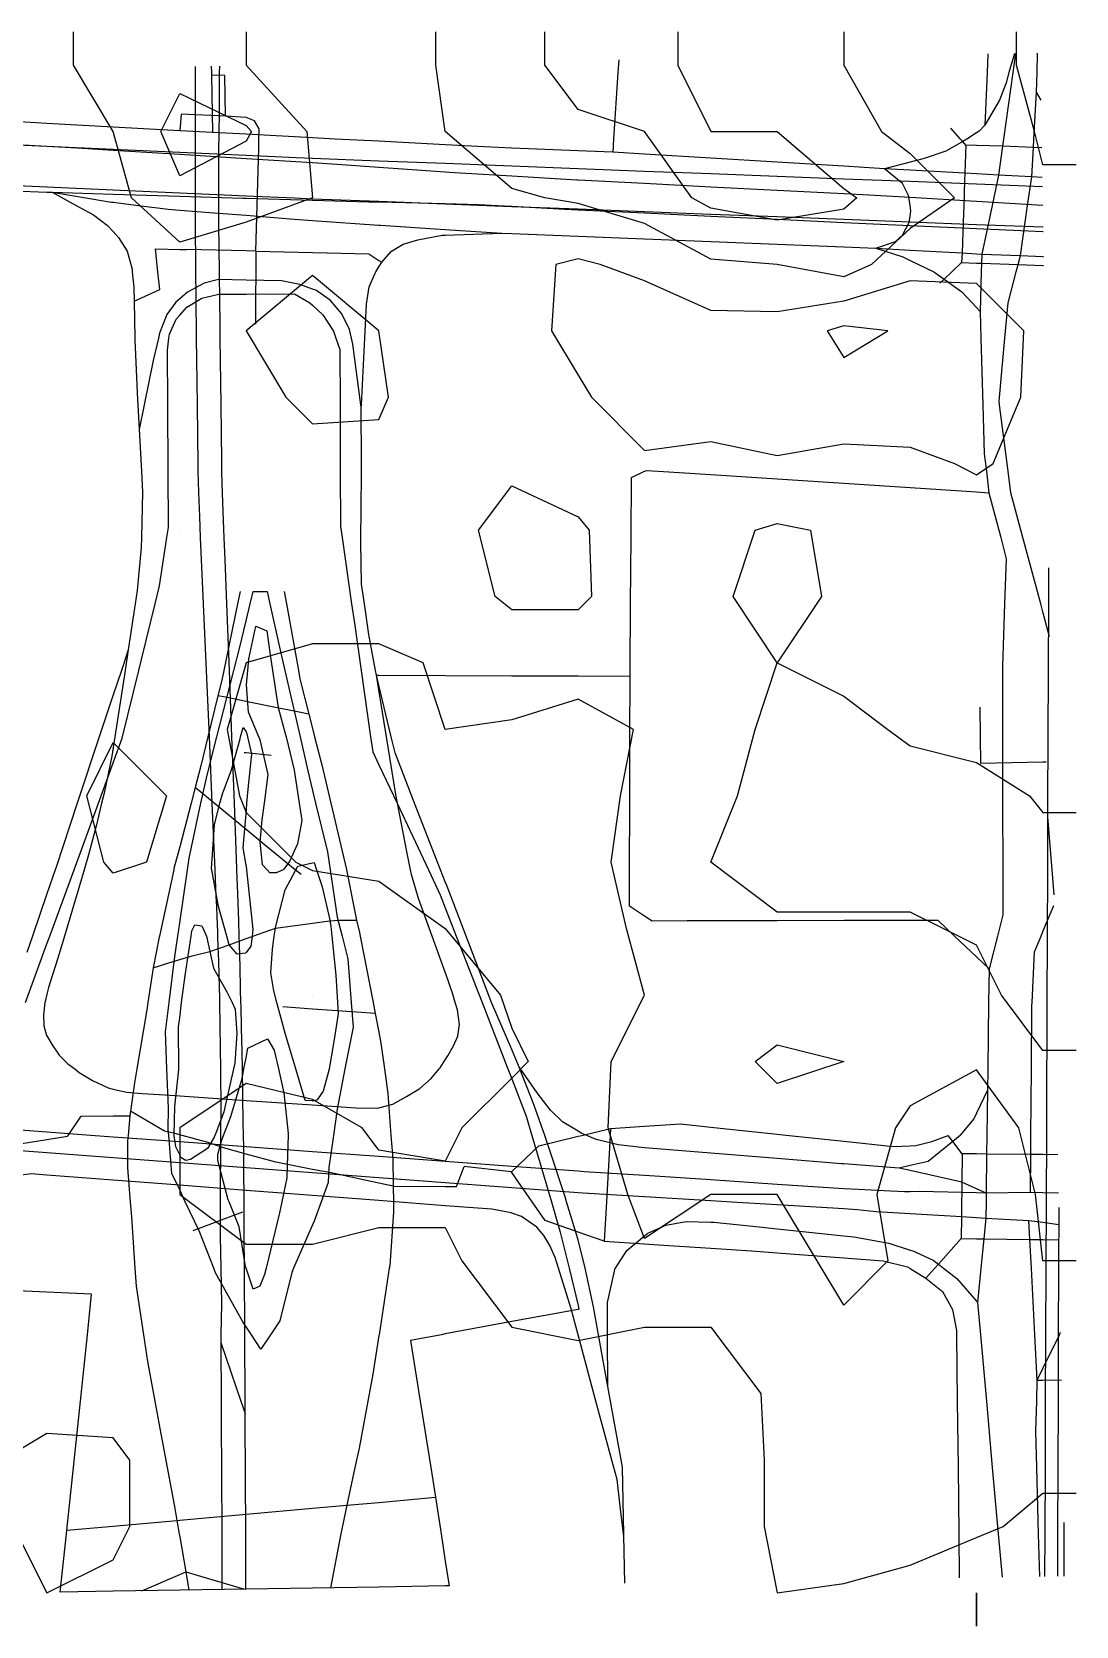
# Model space of a CAD drawing. Header units: millimetres. Extents: x -15 to 705, y -12 to 708.
# Drawn here: x 233 to 705, y -12 to 708 of the extents above; entities that cross this region are included whole.
import ezdxf

# ---------------------------------------------------------------- set-up
doc = ezdxf.new("R2010")
doc.units = ezdxf.units.MM

msp = doc.modelspace()

# ---------------------------------------------------------------- linework, layer by layer
at = {"layer": 'contours'}
for points, elevation in [([(330, 708.3796), (330, 693.3796), (357.5, 663.3796), (360, 633.3797), (360, 633.3796), (360, 633.3796), (330, 622.4705), (300, 613.3796), (278.1818, 633.3796), (270, 663.3796), (270, 663.3796), (252, 693.3796), (252, 708.3796)], 26), ([(600, 708.3796), (600, 693.3796), (617.1429, 663.3796), (630, 653.3796), (650, 633.3796), (630, 619.5335), (612.5, 603.3796), (600, 597.8241), (570, 603.3796), (570, 603.3796), (540, 605.6873), (510, 621.8412), (480, 630.8796), (465, 633.3796), (450, 637.6653), (420, 663.3796), (420, 663.3796), (415.7143, 693.3796), (415.7143, 708.3796)], 26), ([(525, 708.3796), (525, 693.3796), (540, 663.3797), (570, 663.3796), (570, 663.3796), (600, 637.6653), (606, 633.3796), (600, 628.3796), (570, 623.3796), (540, 628.7642), (531.4286, 633.3796), (510, 663.3796), (510, 663.3796), (480, 673.3796), (465, 693.3796), (465, 708.3796)], 36), ([(705, 648.3796), (690, 648.3796), (686.25, 663.3796), (678, 693.3796), (678, 708.3796)], 26), ([(332.5, 663.3796), (330, 659.0939), (300, 643.3796), (291.4286, 663.3796), (300, 680.5225), (330, 666.1069), (332.5, 663.3796)], 36), ([(660, 508.3796), (667.5, 513.3796), (680, 543.3796), (681.4286, 573.3796), (660, 594.8082), (630, 595.8796), (600, 586.713), (570, 581.9511), (540, 582.6104), (510, 595.8796), (490, 603.3796), (480, 605.8796), (470, 603.3796), (468, 573.3796), (480, 553.3796), (486, 543.3796), (510, 519.3796), (540, 523.3796), (570, 517.1296), (600, 522.3796), (630, 520.8796), (650, 513.3796), (660, 508.3796)], 16), ([(390, 533.3796), (394.2857, 543.3796), (390, 573.3796), (390, 573.3796), (360, 598.3796), (330, 573.3796), (348, 543.3796), (360, 531.3796), (390, 533.3796)], 16), ([(600, 561.3796), (620, 573.3796), (600, 575.6018), (592.5, 573.3796), (600, 561.3796)], 6), ([(486, 453.3796), (480, 447.3796), (450, 447.3796), (442.5, 453.3796), (435, 483.3796), (450, 503.3796), (480, 489.3796), (485, 483.3796), (486, 453.3796)], 26), ([(300, 483.3796), (300, 483.3796), (300, 483.3796), (300, 483.3797), (300, 483.3796)], 26), ([(705, 248.3796), (690, 248.3796), (671.25, 273.3796), (660, 295.8796), (645, 303.3796), (630, 310.8796), (600, 310.8796), (570, 310.8796), (540, 333.3796), (540, 333.3796), (540, 333.3796), (552, 363.3796), (560, 393.3796), (570, 423.3796), (550, 453.3796), (560, 483.3796), (570, 486.3796), (585, 483.3796), (590, 453.3796), (570, 423.3796), (600, 408.3796), (620, 393.3796), (630, 385.8796), (660, 378.3796), (684, 363.3796), (690, 355.8796), (705, 355.8796)], 26), ([(705, 153.3796), (690, 153.3796), (690, 153.3796), (686.6667, 183.3796), (679.0909, 213.3796), (660, 239.6296), (630, 223.3796), (623.3333, 213.3796), (615, 183.3796), (620, 153.3796), (600, 133.3796), (588, 153.3796), (570, 183.3796), (540, 183.3796), (510, 163.3796), (502.5, 183.3796), (493.6364, 213.3796), (495, 243.3796), (510, 273.3796), (501.8182, 303.3796), (495, 333.3796), (499.0909, 363.3796), (505, 393.3796), (480, 407.016), (450, 397.6653), (420, 393.3796), (420, 393.3796), (420, 393.3796), (410, 423.3796), (390, 431.9511), (360, 431.9511), (330, 423.3796), (330, 423.3796), (321.4286, 393.3796), (327, 363.3796), (330, 355.8796), (352.5, 333.3796), (360, 329.6296), (390, 324.8082), (420, 303.3796), (420, 303.3796), (445, 273.3796), (450, 258.3796), (457.5, 243.3796), (450, 235.8796), (427.5, 213.3796), (420, 198.3796), (390, 203.3796), (382.5, 213.3796), (360, 226.2368), (330, 233.3796), (300, 213.3796), (300, 183.3796), (330, 160.8796), (360, 160.8796), (390, 168.3796), (420, 168.3796), (427.5, 153.3796), (450, 123.3796), (450, 123.3796), (480, 117.3796), (510, 123.3796), (510, 123.3797), (540, 123.3796), (540, 123.3796), (562.5, 93.3796), (564, 63.3796), (564, 33.3796), (570, 3.3797), (600, 7.6653), (630, 15.8796), (660, 28.3796), (672, 33.3796), (690, 48.3796), (705, 48.3796)], 16), ([(285, 333.3796), (270, 328.3796), (265.7143, 333.3796), (258, 363.3796), (270, 387.3796), (294, 363.3796), (285, 333.3796)], 26), ([(360, 273.3796), (360, 273.3796), (360, 273.3796), (360, 273.3796), (360, 273.3796)], 26), ([(600, 243.3796), (600, 243.3796), (570, 233.3796), (560, 243.3796), (570, 250.8796), (600, 243.3797), (600, 243.3796)], 26), ([(270, 18.3796), (277.5, 33.3796), (277.5, 63.3796), (270, 73.3796), (240, 75.3796), (220, 63.3796), (225, 33.3796), (240, 3.3797), (270, 18.3796)], 16), ([(660, -11.6204), (660, 3.3796), (660, 3.3796), (660, 3.3796), (660, -11.6204)], 26)]:
    msp.add_lwpolyline(points, dxfattribs=dict(at, elevation=elevation))
at = {"layer": 'major_roads'}
for points in [[(677.5447, 698.6418, 24.0799), (676.3543, 690, 24.0714), (672.2221, 660, 23.8594), (671.7675, 656.7002, 23.7321), (669.9901, 643.7357, 23.2394), (667.0571, 630, 22.7485), (662.3653, 608.0281, 20.1728)], [(677.135, 698.6353, 24.0769), (674.6474, 690, 24.0592), (673.3201, 685.3925, 24.0189), (670.4142, 677.4898, 23.9653), (663.7749, 666.1844, 23.9475)], [(684.9388, 642.9244, 23.0009), (685.6976, 656.2163, 23.5684), (685.9112, 660, 23.7309), (687.1043, 681.1267, 24.0214), (687.3592, 690, 24.1499), (687.612, 698.802, 24.1518)], [(689.1469, 677.4754, 23.9698), (687.1043, 681.1267, 24.0214)], [(618.404, 646.5635, 26.9847), (600, 647.6766, 29.223), (570, 649.491, 33.015), (540, 651.3055, 34.5682), (510, 653.1199, 33.4611), (495.6472, 653.988, 32.1814), (480, 654.6547, 30.7195), (450, 655.9328, 27.5665), (437.7286, 656.4556, 26.6506), (420, 657.3869, 25.3027), (390, 658.9628, 24.6838), (370.2543, 660, 25.4984), (360, 660.5387, 25.8899), (330, 662.1145, 28.9644), (314.7986, 662.9131, 29.5825), (300.1077, 663.7194, 30.2231), (300, 663.7254, 30.2279), (270, 665.3952, 28.1834), (245.4781, 666.7601, 24.6844), (240, 667.0715, 23.8979), (210, 668.7764, 20.3455)], [(663.7663, 666.1843, 23.9475), (661.2581, 663.5069, 23.9624), (660, 662.7233, 23.9723), (655.6278, 660, 24.235), (653.7913, 658.8561, 24.3084), (653.0684, 658.4081, 24.3383), (646.1556, 654.5648, 24.6624), (636.2985, 651.1575, 25.2362), (630, 649.5405, 25.6386), (618.404, 646.5635, 26.9847)], [(611.2838, 634.7119, 27.4803), (600, 635.2827, 28.7214), (570, 636.8004, 31.8014), (540, 638.3182, 32.2583), (510, 639.8359, 30.3886), (480, 641.3536, 27.6874), (479.4864, 641.3796, 27.6469), (450, 643.1454, 25.2939), (424.234, 644.6884, 24.0578), (420, 644.994, 23.8455), (390, 647.1597, 23.5752), (371.215, 648.5157, 24.358), (360, 649.2125, 24.8173), (330, 651.0764, 27.8824), (300, 652.9402, 29.0656), (270, 654.8041, 26.8882), (253.7599, 655.813, 24.77), (240, 656.5907, 22.9245), (210, 658.2862, 19.9006)], [(89.2599, 642.8803, 18.3851), (90, 642.8399, 18.385), (120, 641.2037, 18.5746), (142.7882, 639.9608, 18.6637), (150, 639.6681, 18.6959), (180, 638.4505, 18.8192), (210, 637.2328, 19.6382), (240, 636.0152, 21.5177), (242.4129, 635.9173, 21.7587)], [(614.4485, 610.7287, 23.5626), (623.4372, 613.6578, 23.1952), (626.5, 616.5668, 23.4029), (629.5176, 622.3169, 24.108), (630, 625.2015, 24.5637), (630.3959, 627.5685, 24.946), (630.0168, 630, 25.4018), (630, 630.108, 25.4045), (629.3244, 634.442, 25.5295), (626.6011, 639.8777, 25.9057), (618.404, 646.5635, 26.9847)], [(689.7015, 642.6637, 22.9235), (684.9388, 642.9244, 23.0009), (669.9901, 643.7357, 23.2394), (660, 644.2822, 23.3955), (654.7404, 644.5699, 23.787), (630, 645.9273, 25.5951), (618.404, 646.5635, 26.9847)], [(242.4129, 635.9173, 21.7587), (270, 635.0624, 24.4872), (300, 634.1328, 26.7576), (328.5573, 633.2479, 25.8728), (330, 633.2083, 25.829), (360, 632.3847, 23.1738), (385.3106, 631.69, 22.2761), (390, 631.5738, 22.1114), (420, 630.8306, 22.1802), (435.0676, 630.4574, 22.5896), (443.526, 630, 22.7688), (450, 629.6499, 22.9141), (474.0769, 628.3481, 24.3718), (480, 628.064, 24.7137), (510, 626.625, 27.2078), (540, 625.1861, 29.3147), (570, 623.7472, 29.4438), (600, 622.3083, 27.1016), (609.9859, 621.8293, 26.002)], [(242.4129, 635.9173, 21.7587), (269.1937, 631.5235, 23.9803), (270, 631.4225, 24.0445), (281.3598, 630, 24.7723), (294.8564, 628.3099, 25.6334), (300, 627.9103, 25.973), (315.3916, 626.7143, 25.3907), (330, 625.5459, 24.8211), (349.8677, 623.9568, 23.1043), (360, 623.2447, 22.2749), (390, 621.1362, 21.309), (390.7013, 621.0869, 21.3072), (420, 619.1975, 21.2381), (445.5624, 617.5489, 21.3656), (450, 617.3697, 21.3878), (480, 616.1582, 22.342), (510, 614.9467, 24.0735), (540, 613.7352, 25.832), (570, 612.5237, 26.3794), (600, 611.3121, 25.0916), (614.4485, 610.7287, 23.5626)], [(242.4129, 635.9173, 21.7587), (253.2235, 630, 22.3252), (261.0928, 625.6927, 22.7822), (267.4112, 621.0106, 22.959), (270, 618.1654, 22.9228), (272.3502, 615.5823, 22.8427), (276.2428, 609.364, 22.4863), (278.4961, 601.2302, 21.8103), (278.6126, 600, 21.6964), (279.2807, 592.9405, 21.5486), (279.3957, 586.7946, 21.405), (279.7203, 570, 21.0007), (279.7352, 569.2299, 21.0258), (281.0228, 542.273, 21.8788), (281.1449, 540, 21.9497), (281.7428, 528.8654, 22.283)], [(689.9028, 630.0285, 22.3575), (660, 631.8098, 22.9363), (630, 633.5969, 25.4465), (611.2838, 634.7119, 27.4803)], [(609.9859, 621.8293, 26.002), (630, 620.9406, 23.8182), (660, 619.6084, 21.5782), (690, 618.2762, 21.4022), (690.0901, 618.2722, 21.4019)], [(382.0643, 538.8379, 19.1607), (382.1245, 540, 19.1111), (383.6771, 570, 18.6711), (384.4752, 585.4204, 19.251), (385.6047, 593.2391, 19.5366), (388.2954, 599.4359, 19.7418), (388.6416, 600, 19.7587), (390, 602.2139, 19.9116), (391.2818, 604.3029, 20.0662), (395.7406, 609.3546, 20.4446), (400.9722, 612.5303, 20.6893), (407.5795, 614.5299, 20.8516), (418.5403, 616.5895, 21.0312), (420, 616.6414, 21.0383), (445.5624, 617.5489, 21.3656)], [(614.4485, 610.7287, 23.5626), (630, 609.8505, 21.878), (653.4422, 608.5267, 20.5168), (660, 608.1602, 20.1553), (662.3653, 608.0281, 20.1728)], [(614.4485, 610.7287, 23.5626), (626.6904, 606.7726, 21.6619), (630, 605.1678, 21.0587), (640.6578, 600, 19.7945), (641.1539, 599.7594, 19.7391), (645.4194, 596.7257, 19.137), (653.3858, 591.0392, 18.156), (660, 583.8568, 17.1892), (661.6539, 582.0608, 17.0346)], [(662.3653, 608.0281, 20.1728), (662.2514, 603.8566, 19.6662), (662.1457, 600, 19.1966), (661.6539, 582.0608, 17.0346)], [(382.0643, 538.8379, 19.1607), (381.9055, 540, 19.1079), (378.1664, 567.3598, 18.6526), (377.6003, 570, 18.6081), (376.7377, 574.0234, 18.7672), (373.2074, 581.0622, 19.0483), (368.1141, 587.0081, 19.3091), (361.8229, 591.5884, 19.5416), (360, 592.2364, 19.5802), (354.2219, 594.2906, 19.9029), (345.9326, 595.9788, 20.3074), (330, 596.3143, 20.9312), (317.5459, 596.5766, 21.4145), (311.0453, 594.8852, 21.5601), (303.4994, 590.8834, 21.6162), (300, 587.8463, 21.578), (298.2892, 586.3615, 21.4856), (294.1953, 580.7802, 21.2014), (290.9458, 572.3242, 20.8582), (290.4038, 570, 20.7717), (288.0593, 559.9458, 21.1344), (284.0057, 540, 21.8688), (281.7428, 528.8654, 22.283)], [(661.6539, 582.0608, 17.0346), (661.9961, 570, 15.6054), (662.8474, 540, 14.8937), (663.4752, 517.8733, 16.2648), (664.4389, 510, 16.768), (665.6376, 500.2075, 17.694), (670.9203, 480, 19.5608), (673.4393, 470.3641, 20.2408), (672.6952, 450, 21.6673), (671.6629, 421.7488, 23.0814), (671.6664, 420, 23.1686), (671.7276, 390, 25.0097), (671.7888, 360, 27.2328), (671.85, 330, 28.6119), (671.8916, 309.6189, 28.2093), (669.4246, 300, 27.9328), (665.6515, 285.289, 26.3934)], [(453.3877, 240.8255, 15.7757), (450, 248.7398, 15.5703), (440.8995, 270, 15.6374), (440.0782, 271.9187, 15.565), (429.3832, 300, 14.2033), (420.6723, 322.8715, 12.8818), (420, 324.5922, 12.762), (417.8871, 330, 12.5089), (406.1655, 360, 12.496), (397.2946, 382.7042, 13.674), (395.5607, 390, 13.9317), (390, 413.3972, 16.0145), (388.9547, 417.7953, 16.417), (388.5348, 420, 16.6144), (385.4403, 436.2475, 18.221), (383.4577, 450, 19.5364), (382.1771, 458.8826, 19.988), (381.8051, 477.9419, 21.0029), (381.8432, 480, 21.114), (382.0636, 491.9223, 20.838), (382.1295, 510, 20.4136), (382.1452, 514.3227, 20.2261), (382.0643, 538.8379, 19.1607)], [(281.7428, 528.8654, 22.283), (282.7553, 510, 22.8602), (283.2686, 500.4357, 22.8048), (282.7557, 480, 22.7066), (282.643, 475.51, 22.5281), (280.7691, 456.1642, 21.7882), (279.8479, 450, 21.5665), (276.7558, 429.3088, 21.0819), (274.8624, 423.6139, 21.0088), (273.6611, 420, 20.9713), (270, 408.9859, 21.2307), (263.689, 390, 21.2868), (253.7169, 360, 21.6211), (244.1493, 331.2166, 21.7024), (243.7322, 330, 21.7027), (240, 319.1114, 21.4482), (233.4493, 300, 21.2174), (230.9342, 292.6624, 21.1747)], [(276.7558, 429.3088, 21.0819), (275.3313, 420, 20.8985), (270.7403, 390, 21.3665), (270, 385.1622, 21.4914), (269.4035, 381.264, 21.5515), (265.8373, 364.6309, 21.7842), (264.7284, 360, 21.8452), (262.4063, 350.3029, 21.932), (258.844, 336.6693, 22.0286), (256.8635, 330, 22.0612), (247.9546, 300, 21.3127), (244.8791, 289.6431, 21.0892), (240.7213, 276.7245, 20.9108), (240, 273.8079, 20.8842), (239.188, 270.5246, 20.8611), (239.125, 270, 20.8564), (238.4599, 264.4582, 20.8215), (238.6761, 259.5026, 20.7774), (239.8973, 255.0831, 20.73), (240, 254.904, 20.7277), (242.3355, 250.8314, 20.6235)], [(421.1486, 245.9866, 17.6887), (423.765, 250.5043, 17.4045), (425.6023, 254.8704, 17.1735), (426.3945, 260.1391, 16.9949), (425.4745, 266.6808, 16.9161), (424.5186, 270, 16.9158), (423.438, 273.7526, 16.6945), (420.2676, 282.998, 16.1634), (420, 283.7332, 16.1206), (414.08, 300, 15.4269), (407.9088, 316.9572, 14.5772), (404.7038, 327.8365, 13.8752), (404.269, 330, 13.711), (402.6238, 338.1857, 13.5229), (398.3918, 360, 12.7999), (397.6182, 363.9877, 12.9781), (393.43, 390, 13.9201), (390, 411.3032, 15.8254), (388.9547, 417.7953, 16.417)], [(665.6515, 285.289, 26.3934), (665.4545, 270, 24.9186), (665.068, 240, 20.9146), (664.9449, 230.4464, 19.7222), (664.6825, 210, 17.1774), (664.5746, 201.5901, 16.47), (664.3375, 183.9146, 14.989)], [(242.3355, 250.8314, 20.6235), (245.5253, 246.3039, 20.4688), (249.48, 242.2807, 20.2689), (252.5764, 240, 20.1099), (254.651, 238.4719, 20.0187), (260.5843, 234.7959, 19.7657), (267.6798, 231.4913, 19.4746), (270, 230.955, 19.3825), (275.9125, 229.5885, 19.1563), (283.0601, 228.9499, 18.8787), (293.3177, 228.2587, 18.4716), (300, 227.8053, 18.1997), (330, 225.7695, 17.8411), (360, 223.7337, 17.9662), (379.7902, 222.3907, 17.9227), (389.0169, 222.2589, 17.9434), (390, 222.5088, 17.9644), (396.3052, 224.1115, 17.8759), (402.4955, 227.4974, 17.8867), (408.4501, 231.1211, 17.8892), (413.5649, 235.7064, 17.9452), (417.239, 240, 18.0152), (417.722, 240.5644, 17.9844), (420, 244.1691, 17.8076), (421.1486, 245.9866, 17.6887)], [(501.0678, 7.7966, 21.0207), (500.6357, 29.2965, 20.8504), (500.6212, 30, 20.8451), (500.002, 60, 19.9431), (499.9978, 60.2012, 19.9315), (494.619, 90, 18.439), (493.4323, 96.5742, 18.0335), (489.2079, 120, 16.4842), (486.9416, 132.5677, 15.8059), (483.2071, 150, 14.7751), (483.1745, 150.1522, 14.7736), (480, 162.6745, 14.6183), (479.4721, 164.7567, 14.603), (474.8028, 180, 14.462), (474.0906, 182.3248, 14.5115), (467.2997, 203.1857, 14.9605), (464.9168, 210, 15.1092), (460.0109, 224.0294, 15.4175), (453.7133, 240, 15.7959), (453.3877, 240.8255, 15.7757)], [(664.3375, 183.9146, 14.989), (660, 185.8984, 15.0988), (653.3815, 188.9254, 15.4854), (630, 194.1434, 16.4001), (625.1202, 195.2324, 16.7506), (600, 197.1601, 18.2848), (599.0637, 197.232, 18.3063), (570, 199.5886, 18.9783), (540, 202.0212, 18.2205), (526.8831, 203.0848, 17.4825), (510.2255, 204.389, 16.5149), (510, 204.4131, 16.5019), (498.0428, 205.6902, 15.9099), (488.1862, 208.1614, 15.4379), (483.8884, 210, 15.2344), (481.7609, 210.9101, 15.1245), (480, 211.9372, 15.038), (472.9267, 216.0628, 15.163), (467.5339, 221.3911, 15.3037), (461.457, 229.2251, 15.5059), (453.962, 240, 15.7933), (453.3877, 240.8255, 15.7757)], [(664.9449, 230.4464, 19.7222), (660, 220.0264, 18.2089), (658.7782, 217.4519, 17.9158), (652.656, 210.031, 17.1586), (652.618, 210, 17.1559), (649.247, 207.2512, 17.0081), (638.1196, 198.1884, 16.5357), (630, 196.342, 16.5671), (625.1202, 195.2324, 16.7506)], [(482.6889, 193.6148, 14.8047), (480, 193.8125, 14.6937), (450, 196.0182, 14.9377), (420, 198.224, 16.055), (390, 200.4298, 16.7819), (360, 202.6355, 16.7729), (330, 204.8413, 16.9192), (300, 207.047, 17.7439), (270, 209.2528, 19.3347), (259.8374, 210, 19.6866), (240, 211.4585, 20.4118), (210, 213.6643, 19.4799), (195.679, 214.7173, 18.0007)], [(194.1482, 205.6571, 17.3004), (210, 204.4689, 19.1051), (240, 202.2202, 20.3571), (270, 199.9715, 19.5117), (300, 197.7228, 17.9382), (330, 195.474, 16.9308), (360, 193.2253, 16.6591), (390, 190.9766, 16.4901), (420, 188.7279, 15.7563), (450, 186.4791, 14.7502), (480, 184.2304, 14.5096), (482.1537, 184.069, 14.5779)], [(449.7463, 174.9632, 14.7621), (440.9846, 176.6439, 14.975), (420, 178.2568, 15.5383), (397.3203, 180, 15.9879), (390, 180.5627, 16.1686), (360, 182.8685, 16.5338), (330, 185.1744, 16.9436), (300, 187.4802, 18.1516), (270, 189.7861, 19.7059), (240, 192.0919, 20.2994), (232.8681, 192.6401, 19.9085), (225.2057, 191.6268, 19.4629)], [(664.3375, 183.9146, 14.989), (660, 184.0246, 14.9503), (653.3339, 184.1938, 15.1149), (634.1781, 184.6693, 15.5857), (630, 184.5853, 15.6739), (627.5237, 184.5355, 15.8017), (618.2846, 184.9084, 16.3216), (606.5597, 185.5017, 16.9926), (600, 185.9313, 17.3769), (570, 187.8962, 18.0689), (540, 189.8611, 17.3673), (510, 191.826, 15.8823), (482.6889, 193.6148, 14.8047)], [(482.1537, 184.069, 14.5779), (510, 182.3811, 15.4175), (540, 180.5627, 16.7148), (549.2839, 180, 16.9165), (570, 178.7443, 17.3592), (600, 176.9259, 16.6906), (606.0408, 176.5598, 16.3607), (614.7038, 175.6855, 15.871), (630, 174.7599, 15.0578), (653.1992, 173.3561, 14.4666), (660, 172.9407, 14.2945), (664.19, 172.6848, 14.3125)], [(664.3438, 183.9149, 14.9891), (664.2918, 180, 14.6621), (664.1947, 172.6892, 14.3128)], [(684.4025, 184.2344, 15.2414), (664.3438, 183.9149, 14.9891)], [(697.0113, 183.8504, 15.2629), (690, 184.0637, 15.2859), (684.3963, 184.2341, 15.2413)], [(500.6357, 29.2965, 20.8504), (500.5459, 30, 20.8469), (498.9383, 42.5863, 20.5097), (497.6391, 54.601, 20.2023), (496.1807, 60, 20.1084), (488.0773, 90, 18.7446), (480, 119.903, 16.6946), (479.9738, 120, 16.6876), (476.8208, 131.673, 16.0278), (471.0732, 150, 14.9507), (469.5731, 154.7833, 14.9055), (467.2965, 160.2168, 14.8548), (464.4662, 164.8151, 14.8149), (461.3828, 168.592, 14.7816), (454.4436, 173.4035, 14.7517), (450, 174.8789, 14.7568), (449.7463, 174.9632, 14.7621)], [(493.4323, 96.5742, 18.0335), (493.3507, 120, 16.3931), (493.3, 134.5634, 15.6354), (496.8082, 149.9699, 14.8522), (496.8274, 150, 14.8508), (501.9702, 158.0663, 14.9298), (510, 164.6014, 15.1072), (511.5601, 165.8711, 15.1647), (519.6879, 169.4829, 15.4742), (528.852, 171.124, 15.826), (540, 170.864, 16.1889), (541.3966, 170.8315, 16.2138), (561.8729, 168.6687, 16.4524), (570, 167.8159, 16.5289), (600, 164.668, 15.8664), (604.5199, 164.1937, 15.6362), (620.456, 161.2808, 14.7731), (630, 158.1922, 14.2115), (631.2047, 157.8024, 14.1668), (640.4615, 153.6223, 13.7671), (642.7721, 151.8402, 13.6321), (645.1328, 150, 13.4941), (651.1325, 145.3229, 13.1473), (660, 135.068, 12.5386), (660.4952, 134.4953, 12.5191)], [(664.19, 172.6848, 14.3125), (663.2788, 163.2794, 13.8574), (661.9946, 150, 13.2148), (660.4952, 134.4953, 12.5191), (661.7862, 120, 11.9001), (664.4582, 90, 11.5441), (667.1303, 60, 12.5487), (669.8023, 30, 15.1417), (671.5384, 10.5082, 17.4397)], [(664.19, 172.6848, 14.3125), (683.6613, 171.5812, 14.4005)], [(683.6532, 171.574, 14.4001), (690, 170.7589, 14.407), (697.2347, 169.8298, 14.3628)], [(688.5667, 10.7791, 18.2064), (688.0671, 30, 15.9001), (687.2873, 60, 13.1698), (686.8619, 76.3636, 12.5752), (687.1818, 90, 12.0985), (687.4042, 99.4772, 12.1726), (686.3367, 120, 12.3038), (684.7762, 150, 13.3802), (684.0985, 163.0281, 13.9961), (683.6532, 171.574, 14.4001)], [(687.4042, 99.4772, 12.1726), (690, 104.7609, 12.2641), (697.4868, 120, 12.364), (698.0116, 121.0681, 12.4016)]]:
    msp.add_polyline3d(points, dxfattribs=at)
at = {"layer": 'minor_roads'}
for points in [[(665.1857, 698.4452, 23.9916), (665.1729, 698.1153, 23.9915), (664.8176, 690, 23.989), (663.7749, 666.1844, 23.9475)], [(674.2604, 585.9484, 17.945), (677.9489, 600, 19.6057), (678.8111, 603.2846, 19.9476), (679.8963, 607.4066, 20.3651), (683.1039, 630, 22.473), (684.9388, 642.9244, 23.0009)], [(662.3653, 608.0281, 20.1728), (679.8963, 607.4066, 20.3651)], [(679.8963, 607.4066, 20.3651), (690, 606.9654, 20.4835), (690.2705, 606.9536, 20.4825)], [(693.0062, 435.2423, 22.1796), (690, 446.389, 21.7181), (689.0261, 450, 21.5742), (680.9354, 480, 19.589), (675.4983, 500.1603, 17.8653), (674.2328, 510, 17.0014), (670.3742, 540, 15.1502), (670.1654, 541.6234, 15.1884), (672.7881, 570, 16.1009), (674.2625, 585.9522, 17.9455)], [(503.5359, 417.4273, 22.105), (503.5514, 420, 22.2875), (503.7313, 450, 23.3833), (503.9113, 480, 22.8644), (504.0742, 507.1625, 20.3302), (510, 509.9561, 19.754), (510.0932, 510, 19.7465), (510.8429, 510.3534, 19.6805), (516.2398, 510, 19.537), (540, 508.444, 18.9088), (570, 506.4793, 18.4529), (600, 504.5147, 17.8724), (630, 502.55, 17.4361), (660, 500.5853, 17.5622), (665.6377, 500.2161, 17.6932)], [(388.9547, 417.7953, 16.417), (390, 417.792, 16.4114), (420, 417.6968, 17.2991), (450, 417.6016, 18.7707), (480, 417.5064, 20.6137), (503.5387, 417.4317, 22.1055)], [(665.6596, 285.2892, 26.3938), (660, 290.6446, 26.6582), (650.1131, 300, 27.2166), (642.7081, 307.0069, 27.2732), (630, 307.0011, 26.8446), (600, 306.9875, 26.0784), (570, 306.9739, 24.9089), (540, 306.9602, 22.1484), (529.2491, 306.9553, 20.6467), (513.4237, 306.7034, 18.4285), (510, 308.99, 18.0183), (503.1972, 313.5334, 17.2532), (503.2509, 330, 17.5809), (503.3487, 360, 18.6142), (503.4465, 390, 20.1592), (503.5359, 417.4273, 22.105)], [(685.0261, 268.7054, 25.9796), (685.0878, 270, 26.1558), (686.1785, 292.878, 27.9755), (689.1541, 300, 28.6249), (690, 302.0244, 28.6439), (694.9402, 313.8482, 28.5811)], [(684.3963, 184.2341, 15.2413), (684.5292, 201.365, 17.0025), (684.5929, 210, 17.8917), (684.8143, 240, 22.146), (685.0261, 268.7054, 25.9796)], [(687.4042, 99.4772, 12.1726), (690, 99.5244, 12.2297), (698.3524, 99.6763, 12.2307)]]:
    msp.add_polyline3d(points, dxfattribs=at)
at = {"layer": 'parks'}
for points in [[(230.2923, 270, 21.0103), (240, 296.468, 21.1405), (241.2954, 300, 21.202), (252.2986, 330, 21.9366), (263.3017, 360, 21.8162), (270, 378.2627, 21.6178), (274.0674, 389.3525, 21.2183), (274.2256, 390, 21.1962), (281.5531, 420, 20.6272), (282.7682, 424.9747, 20.7292), (288.8695, 450, 21.3878), (290.8552, 458.1448, 21.7069), (294.235, 480, 22.6529), (294.9438, 484.5836, 22.6518), (294.8152, 510, 22.6662), (294.6633, 540, 21.5676), (294.5388, 564.5807, 20.8435), (295.1673, 570, 20.6696), (295.3848, 571.8748, 20.7574), (298.3871, 578.5903, 21.0655), (300, 580.4317, 21.1576), (303.2375, 584.1279, 21.2403), (310.0098, 588.1731, 21.2098), (317.7298, 589.8746, 21.0119), (330, 589.9366, 20.5444), (351.9275, 590.0472, 19.7584), (358.8368, 586.0154, 19.2979), (360, 584.9265, 19.2006), (364.6696, 580.5548, 18.9922), (369.4756, 573.2299, 18.673), (370.5931, 570, 18.5355), (372.3385, 564.9548, 18.6232), (372.4489, 540, 18.9691), (372.5816, 510, 20.3553), (372.6924, 484.9568, 20.8428), (373.4006, 480, 20.9527), (377.6868, 450, 19.4254), (378.9168, 441.3906, 18.6424), (381.9661, 420, 16.6307), (386.2426, 390, 14.0451), (387.2023, 383.2679, 13.8632), (390, 377.3463, 13.5753), (398.1954, 360, 12.8076), (412.3691, 330, 12.996), (417.7334, 318.6458, 13.4662), (420, 312.8117, 13.7196), (424.9773, 300, 14.4652), (436.6322, 270, 15.9704), (448.2872, 240, 15.9524), (450, 235.5911, 15.7433), (456.5479, 218.7367, 15.3416), (459.1134, 210, 15.1493), (467.9228, 180, 14.5067), (471.9677, 166.2253, 14.6875), (475.9078, 150, 14.8459), (480, 133.1482, 15.8411), (480.3963, 131.5163, 15.9415), (480, 131.4429, 15.9508), (450, 125.8822, 17.2432), (420, 120.3216, 18.6447), (418.265, 120, 18.7107), (404.3243, 117.416, 19.1839), (408.705, 90, 20.5609), (413.4986, 60, 21.1901), (415.647, 46.5542, 21.1997), (418.1428, 30, 21.207), (420, 17.6815, 21.1606), (421.6807, 6.5338, 21.1294)], [(421.6807, 6.5338, 21.1294), (420, 6.5071, 21.1314), (390, 6.0298, 21.5376), (360, 5.5526, 21.543), (330, 5.0754, 20.579), (300, 4.5982, 19.0594), (270, 4.121, 17.6679), (246.0211, 3.7396, 17.1562), (248.7984, 30, 17.1291), (248.9802, 31.7193, 17.1642), (251.9616, 60, 17.7566), (255.1243, 90, 18.8587), (258.2869, 120, 19.9373), (260.2126, 138.2658, 20.2053), (240, 139.1624, 19.7562), (210, 140.4932, 17.6714)]]:
    msp.add_polyline3d(points, dxfattribs=at)
at = {"layer": 'paths'}
for points in [[(314.3004, 692.8623, 31.0734), (314.3478, 690, 31.0693), (314.3671, 688.8327, 31.0044), (314.7999, 662.9141, 29.5825)], [(498.3322, 695.7904, 38.2575), (497.9603, 690, 38.2401), (496.0334, 660, 33.6025), (495.6472, 653.988, 32.1814)], [(320.4554, 688.719, 30.4832), (314.3671, 688.8327, 31.0044)], [(320.7169, 670.3538, 29.6705), (320.4554, 688.719, 30.4832)], [(300.7425, 671.2215, 30.7835), (300.1137, 663.7219, 30.223)], [(320.7169, 670.3538, 29.6705), (300.7425, 671.2215, 30.7835)], [(335.8035, 655.9692, 27.8706), (335.8359, 660, 28.3171), (335.8723, 664.5234, 28.4419), (333.786, 668.1353, 28.7509), (330, 669.6605, 29.1662), (329.9496, 669.6808, 29.1693), (320.7169, 670.3538, 29.6705)], [(655.1906, 657.2811, 24.1718), (653.7913, 658.8561, 24.3084), (652.7701, 660, 24.4056), (648.4045, 664.8901, 24.5868)], [(334.4141, 609.3365, 22.2606), (335.0297, 630, 25.0379), (335.8035, 655.9692, 27.8706)], [(689.4878, 656.0806, 23.5231), (685.6976, 656.2163, 23.5684), (671.7675, 656.7002, 23.7321), (660, 657.1126, 23.8678), (655.1906, 657.2811, 24.1718), (654.7404, 644.5699, 23.787), (654.613, 641.2433, 23.6885)], [(654.613, 641.2433, 23.6885), (654.2153, 630, 23.3582), (653.9498, 622.4925, 22.3708)], [(653.9498, 622.4925, 22.3708), (653.4422, 608.5267, 20.5168), (653.2882, 604.1781, 19.9345), (660, 603.9374, 19.6304), (662.2514, 603.8566, 19.6662), (678.8111, 603.2846, 19.9476), (690, 602.883, 20.1518), (690.3355, 602.871, 20.1509)], [(279.3957, 586.7946, 21.405), (291.1004, 591.9843, 21.6896), (290.2026, 600, 22.0057), (289.0342, 610.4316, 23.159), (300, 610.1655, 23.6169), (303.0982, 610.0903, 23.5032)], [(334.4141, 609.3365, 22.2606), (330, 609.4428, 22.51), (303.0982, 610.0903, 23.5032)], [(334.4087, 609.3353, 22.2607), (334.3742, 600, 20.984), (334.3285, 587.6641, 20.2531), (334.2802, 576.3846, 19.5846)], [(334.4141, 609.3365, 22.2606), (360, 608.7217, 20.8431), (366.591, 608.5633, 20.7293)], [(366.591, 608.5633, 20.7293), (385.4215, 608.1096, 20.4135), (390, 605.1355, 20.1273), (391.2818, 604.3029, 20.0662)], [(653.2882, 604.1781, 19.9345), (648.8766, 600, 19.5168), (645.4194, 596.7257, 19.137), (643.4986, 594.9121, 18.9062)], [(327.3472, 455.5679, 20.2456), (326.1805, 450, 19.9768), (319.8944, 420, 18.5903), (318.9812, 415.642, 18.5932), (317.2041, 408.5745, 18.6334), (312.716, 390, 18.8248), (309.5567, 376.9251, 19.7106), (306.9898, 367.1334, 20.391), (305.1252, 360, 20.8859), (300, 340.3924, 22.1424), (297.4201, 330.5222, 22.5381), (297.3075, 330, 22.558), (290.8448, 300, 22.1584), (290.7494, 299.557, 22.1321), (288.0578, 285.7237, 21.3364), (285.6188, 270, 20.482), (285.0975, 266.6392, 20.3099), (280.6982, 240, 19.1043), (279.6604, 233.7156, 19.0624), (277.8029, 220.8985, 19.0006), (277.509, 218.8508, 18.9945), (276.7139, 210, 18.9539), (276.4947, 207.5608, 19.0133), (276.4921, 195.3025, 19.2518), (277.6972, 180, 19.4858), (278.2356, 173.1633, 19.6431), (279.7834, 150, 20.2299), (280.3209, 141.9566, 20.273), (283.6088, 120, 20.4632), (285.4331, 107.817, 20.3062), (288.7746, 90, 20.1824), (291.0922, 77.6422, 19.9686), (294.3564, 60, 19.7011), (297.6229, 42.3458, 19.4777), (298.7007, 36.141, 19.3941), (299.7734, 30, 19.3109), (300, 28.7028, 19.3087), (302.7545, 12.9334, 19.285), (304.1942, 4.665, 19.2718)], [(347.2715, 455.6805, 19.707), (348.2842, 450, 19.3656), (353.6327, 420, 16.9566), (354.316, 416.167, 16.7422), (358.3051, 400.2669, 15.7172), (360, 393.7305, 15.2516), (360.9673, 390, 15.011), (364.262, 377.2939, 15.0484), (368.3129, 360, 14.9334), (375.3105, 330.1269, 16.5807), (375.3355, 330, 16.5874), (379.8331, 307.1497, 18.3837), (381.2007, 301.6273, 18.8066), (381.5185, 300, 18.9408), (387.3776, 270, 20.1325), (388.3353, 265.0962, 19.9453), (390, 256.5666, 19.6516), (390.9443, 251.7279, 19.4622), (392.5301, 240, 19.0942), (394.0204, 228.9784, 18.28), (395.4558, 210, 16.9588), (396.2394, 199.6404, 16.6207), (396.4382, 187.1439, 16.229), (396.5519, 180, 16.005), (396.6236, 175.4922, 16.1813), (394.8728, 151.1151, 17.1973), (394.7006, 150, 17.2473), (390.068, 120, 19.397), (390, 119.5597, 19.4184), (387.3041, 102.101, 20.2303), (385.0242, 90, 20.7969), (381.0233, 68.7646, 21.2131), (379.1707, 60, 21.3786), (375.5756, 42.9914, 21.4412), (373.443, 32.8909, 21.4745), (372.8825, 30, 21.4833), (368.1677, 5.6826, 21.5419)], [(320.6593, 407.8773, 18.3762), (317.2041, 408.5745, 18.6334)], [(332.2225, 405.5538, 17.521), (330, 406.0004, 17.6607), (320.6593, 407.8773, 18.3762)], [(343.3466, 403.2977, 16.7886), (332.2225, 405.5538, 17.521)], [(353.1696, 401.3088, 16.0963), (343.3466, 403.2977, 16.7886)], [(662.0106, 377.987, 26.2629), (661.8531, 390, 25.3817), (661.6775, 403.3976, 24.4841)], [(358.3051, 400.2669, 15.7172), (353.1696, 401.3088, 16.0963)], [(329.129, 382.9755, 17.7186), (330, 382.8911, 17.6465), (341.3096, 381.7949, 16.7584)], [(691.4777, 378.6031, 25.1737), (690, 378.5722, 25.176), (662.0106, 377.987, 26.2629)], [(318.1382, 357.9499, 19.8832), (315.6495, 360, 19.9687), (306.9898, 367.1334, 20.391)], [(327.5894, 350.1788, 19.6742), (318.1382, 357.9499, 19.8832)], [(338.1981, 341.4511, 19.386), (330, 348.1956, 19.6506), (327.5894, 350.1788, 19.6742)], [(348.0757, 333.3246, 19.1134), (338.1981, 341.4511, 19.386)], [(354.8377, 327.7674, 18.9448), (352.1211, 330, 19.0161), (348.0757, 333.3246, 19.1134)], [(332.7011, 299.8807, 22.2376), (333.0362, 300, 22.226), (343.2401, 303.6329, 21.5252)], [(343.2401, 303.6329, 21.5252), (360, 305.8826, 20.4541), (367.6493, 306.9094, 19.608)], [(367.6493, 306.9094, 19.608), (372.2744, 307.178, 19.1265)], [(372.2744, 307.178, 19.1265), (379.8331, 307.1497, 18.3837)], [(313.647, 293.1049, 22.03), (322.3433, 296.0756, 22.1998)], [(322.3433, 296.0756, 22.1998), (330, 298.8884, 22.3248), (332.7011, 299.8807, 22.2376)], [(295.1779, 287.8893, 21.572), (300, 289.4016, 21.743), (305.5958, 291.1567, 21.8827)], [(305.5958, 291.1567, 21.8827), (313.647, 293.1049, 22.03)], [(288.0578, 285.7237, 21.3364), (295.1779, 287.8893, 21.572)], [(368.8338, 266.4668, 20.7685), (360, 267.0834, 21.1663), (346.6239, 268.0172, 21.1686)], [(380.0119, 265.6788, 20.2872), (368.8338, 266.4668, 20.7685)], [(388.3353, 265.0962, 19.9453), (380.0119, 265.6788, 20.2872)], [(249.3643, 209.5903, 20.0648), (249.6414, 210, 20.054), (255.5489, 218.7337, 19.8846), (270, 218.8107, 19.3465), (277.509, 218.8508, 18.9945)], [(293.1218, 211.9577, 18.1031), (277.8029, 220.8985, 19.0006)], [(227.7402, 206.1633, 19.8856), (240, 208.1063, 20.3906), (249.3643, 209.5903, 20.0648)], [(298.5093, 210.734, 17.7842), (293.1218, 211.9577, 18.1031)], [(312.2001, 206.9586, 17.4086), (301.171, 210, 17.6524), (300, 210.3229, 17.6918), (298.5093, 210.734, 17.7842)], [(491.7867, 162.1853, 14.8017), (480, 166.3257, 14.5783), (465.0543, 171.5757, 14.6813), (459.2076, 180, 14.5632), (450, 193.2669, 14.8836), (449.8378, 193.5005, 14.8937), (450, 193.6552, 14.8912), (462.2072, 205.2963, 15.0363), (480, 209.5996, 14.997), (481.6554, 210, 15.1025), (494.6774, 213.1495, 15.9296), (494.4988, 210, 15.8612), (492.7972, 180, 14.8003), (491.7867, 162.1853, 14.8017)], [(494.6774, 213.1495, 15.9296), (510, 214.1634, 16.8586), (526.2773, 215.2405, 18.0334)], [(526.2773, 215.2405, 18.0334), (540, 213.7766, 18.943), (570, 210.5764, 19.8233), (575.4028, 210, 19.7044), (600, 207.3761, 19.1108), (622.5077, 204.9751, 17.646), (630, 205.3333, 17.2502), (632.5831, 205.4568, 17.207), (639.8207, 207.1897, 17.1933), (647.165, 209.9435, 17.2597)], [(653.5365, 201.7134, 16.4866), (649.247, 207.2512, 17.0081), (647.165, 209.9435, 17.2597)], [(319.4192, 204.5196, 17.2289), (312.2001, 206.9586, 17.4086)], [(343.3856, 197.843, 16.8329), (330, 201.572, 16.9233), (319.4192, 204.5196, 17.2289)], [(653.5365, 201.7134, 16.4866), (653.3815, 188.9254, 15.4854), (653.3339, 184.1938, 15.1149), (653.2818, 180, 14.7867), (653.1992, 173.3561, 14.4666), (653.0812, 163.3939, 13.9863), (660, 163.3162, 13.8355), (663.2788, 163.2794, 13.8574), (684.1048, 163.035, 13.9965), (690, 162.9655, 14.0358), (697.3454, 162.8789, 14.0317)], [(696.7346, 201.2217, 17.1381), (690, 201.3008, 17.1466), (684.5292, 201.365, 17.0025), (664.5746, 201.5901, 16.47), (660, 201.6412, 16.3467), (653.5365, 201.7134, 16.4866)], [(368.4648, 193.023, 16.6275), (360, 194.6499, 16.6763), (343.3856, 197.843, 16.8329)], [(396.4382, 187.1439, 16.229), (420, 186.9594, 15.7007), (424.9915, 186.9203, 15.543), (428.5163, 195.8915, 15.6846)], [(449.8378, 193.5005, 14.8937), (428.5163, 195.8915, 15.6846)], [(396.4382, 187.1439, 16.229), (390, 188.497, 16.4135), (368.4648, 193.023, 16.6275)], [(306.0322, 167.0584, 18.6381), (328.4625, 175.4201, 17.2513)], [(491.7867, 162.1853, 14.8017), (510, 160.9944, 15.0619), (516.276, 160.584, 15.1792)], [(516.276, 160.584, 15.1792), (540, 159.0281, 15.5589), (558.3867, 157.8222, 15.6632), (570, 156.9556, 15.7037), (600, 154.7167, 15.1973), (617.7548, 153.3918, 14.4324), (628.7935, 150.6537, 13.8706), (629.8465, 150, 13.7986), (630, 149.9047, 13.7874), (637.1455, 145.4687, 13.3986), (644.6807, 139.4507, 12.9536), (649.1652, 131.3235, 12.4842), (650.9342, 121.9121, 12.0057), (650.9559, 120, 11.912), (651.2963, 90, 11.3317), (651.6368, 60, 12.1698), (651.9773, 30, 14.5474), (652.202, 10.2007, 16.634)], [(653.0812, 163.3939, 13.9863), (642.7721, 151.8402, 13.6321), (641.1471, 150, 13.5728), (637.1455, 145.4687, 13.3986)], [(248.9802, 31.7193, 17.1642), (270, 33.5886, 17.8992), (298.7007, 36.141, 19.3941), (300, 36.2568, 19.4619), (330, 38.9301, 20.943), (360, 41.6034, 21.5139), (375.5756, 42.9914, 21.4412), (390, 44.2739, 21.3713), (415.647, 46.5542, 21.1997)], [(699.3792, 35.2258, 15.5054), (699.4051, 30, 15.9804), (699.4993, 10.953, 18.2528)], [(282.9302, 4.3267, 18.2671), (300, 11.7375, 19.1332), (302.7545, 12.9334, 19.285), (329.2301, 5.0632, 20.54)]]:
    msp.add_polyline3d(points, dxfattribs=at)
at = {"layer": 'railways'}
for points in [[(307.065, 692.7472, 31.7018), (307.0559, 690, 31.7026), (307.0123, 676.719, 30.8149), (306.9719, 660, 29.694), (306.9681, 658.4424, 29.5058), (306.9272, 638.3364, 27.076), (306.9435, 630, 26.0676), (306.9645, 619.2531, 24.6133), (307.0824, 604.2851, 22.5844), (307.1337, 600, 22.0026), (307.2647, 589.0488, 21.3663), (307.4928, 570, 20.2586), (307.6066, 560.5047, 20.4964), (307.8446, 540, 21.0075), (308.1614, 512.6999, 22.1186), (308.2362, 510, 22.2269), (308.5044, 500.3171, 22.2507), (308.9161, 489.5513, 22.2744), (309.3332, 480, 22.2955), (310.6434, 450, 20.6833), (311.9536, 420, 19.0823), (313.2637, 390, 18.7769), (314.5739, 360, 20.0624), (315.8841, 330, 21.7861), (316.4138, 317.8696, 22.0054), (316.6132, 313.4339, 22.0908), (316.7982, 308.8214, 22.1829), (317.047, 301.8233, 22.3283), (317.1175, 300, 22.3671), (317.3095, 295.039, 22.1377), (317.5164, 289.0525, 21.8627), (317.6905, 282.4247, 21.5596), (317.9441, 271.8792, 21.0804), (317.9767, 270, 20.9952), (318.154, 259.7636, 20.1906), (318.3643, 249.2453, 19.3618), (318.471, 240, 18.6308), (318.5006, 237.435, 18.5093), (318.5871, 223.358, 17.8404), (318.5207, 210, 17.2073), (318.3715, 180, 17.4762), (318.3662, 178.9277, 17.5287), (318.3481, 164.4033, 18.2385), (318.5995, 150, 18.9314), (318.8798, 133.9439, 19.673), (318.659, 120, 20.3303), (318.6034, 116.4889, 20.4009), (318.7368, 90, 20.9291), (318.7466, 88.0465, 20.9162), (318.7766, 78.0639, 20.8502), (318.8963, 60, 20.7345), (318.9116, 57.6914, 20.7003), (319.0102, 30, 20.2881), (319.0996, 4.902, 20.0268)], [(329.9342, 5.0744, 20.5757), (329.8451, 30, 20.8386), (329.7495, 56.703, 21.1248), (329.7296, 60, 21.16), (329.6231, 77.6143, 21.126), (329.6013, 84.3838, 21.1141), (329.5673, 89.7602, 21.1046), (329.5661, 90, 21.1042), (329.4165, 120, 20.1609), (329.2669, 150, 18.505), (329.265, 150.3846, 18.4856), (329.1885, 164.3343, 17.7812), (329.1632, 172.4039, 17.3731), (329.1322, 180, 16.9893), (329.1305, 180.3991, 16.9886), (329.0615, 194.9964, 16.9647), (328.9346, 204.5966, 16.9506), (328.8486, 210, 16.9424), (328.7593, 215.617, 17.2684), (328.5484, 227.7975, 17.9721), (328.3229, 240, 18.6719), (328.1776, 247.8691, 19.34), (327.9233, 258.4517, 20.2355), (327.7126, 268.4593, 21.08), (327.6813, 270, 21.2099), (327.5544, 276.2482, 21.4484), (327.3199, 286.1253, 21.8276), (327.0638, 296.29, 22.2214), (326.9446, 300, 22.3661), (326.7235, 306.8805, 22.1101), (326.3147, 319.0858, 21.6689), (325.8979, 330, 21.2908), (325.873, 330.6498, 21.2441), (324.7461, 360, 19.1759), (323.5943, 390, 17.8737), (322.4425, 420, 18.4325), (321.2906, 450, 20.1992), (320.5205, 470.0577, 21.3476), (320.1146, 479.9135, 21.9091), (320.1113, 480, 21.914), (319.6714, 491.5797, 21.8536), (319.2008, 504.4248, 21.789), (319.0788, 510, 21.7584), (318.9807, 514.4786, 21.5632), (318.6846, 540, 20.4419), (318.3365, 570, 19.8137), (318.2781, 575.0332, 20.1136), (318.1122, 589.0542, 20.9488), (318.0269, 597.1136, 21.4282), (317.9952, 600, 21.5999), (317.76, 621.4493, 24.593), (317.7433, 630, 25.7831), (317.7251, 639.2975, 26.8817), (317.7641, 657.3605, 29.0138), (317.7934, 660, 29.3246), (317.9583, 674.8501, 30.0302), (318.0178, 687.8429, 30.6475), (318.0439, 690, 30.7483), (318.0792, 692.9224, 30.7453)], [(689.7687, 638.4463, 22.7347), (660, 639.5968, 23.223), (630, 640.7564, 25.5328), (600, 641.9159, 28.9898), (570, 643.0754, 32.4015), (540, 644.235, 33.3106), (510, 645.3945, 31.6742), (480, 646.554, 28.8729), (450, 647.7135, 26.1057), (420, 648.8731, 24.3016), (390, 650.0326, 23.8451), (360, 651.1921, 25.0106), (352.5819, 651.4788, 25.7533), (330, 652.4964, 28.0456), (300, 653.8482, 29.177), (270, 655.2, 26.9364), (240, 656.5517, 22.9219), (210, 657.9035, 19.8958)], [(690.0603, 620.1449, 21.554), (690, 620.1472, 21.5542), (660, 621.3067, 21.7892), (630, 622.4663, 24.0851), (600, 623.6258, 27.3424), (570, 624.7853, 29.7273), (540, 625.9448, 29.5455), (510, 627.1043, 27.3364), (480, 628.2638, 24.7535), (450, 629.4233, 22.886), (435.0789, 630, 22.5224), (420, 630.5828, 22.151), (390, 631.7423, 22.1272), (360, 632.9018, 23.2243), (351.8074, 633.2185, 23.9584), (330, 634.2012, 25.9431), (300, 635.5531, 26.9319), (270, 636.9051, 24.7113), (240, 638.257, 21.671), (210, 639.609, 19.6679)], [(692.5114, 466.2955, 20.5072), (692.4512, 450, 21.5686), (692.3403, 420, 22.8107), (692.2293, 390, 24.3213), (692.1184, 360, 26.5651), (692.0956, 353.8364, 26.9617)], [(692.0956, 353.8364, 26.9617), (692.0051, 330, 28.4955), (691.8911, 300, 28.6546), (691.7771, 270, 26.4654), (691.6937, 248.0561, 23.5425), (691.6624, 240, 22.4694), (691.5456, 210, 18.0857), (691.4288, 180, 14.8473), (691.3121, 150, 13.4182), (691.1953, 120, 12.364), (691.0785, 90, 12.1672), (690.9617, 60, 13.2534), (690.8449, 30, 15.9804), (690.7703, 10.8142, 18.2693)], [(692.0956, 353.8364, 26.9617), (693.9726, 330, 28.4955), (694.863, 318.6919, 28.5554)], [(697.1127, 177.4848, 14.7274), (697.0274, 150, 13.4182), (696.9342, 120, 12.364), (696.8411, 90, 12.1672), (696.7479, 60, 13.2534), (696.6547, 30, 15.9804), (696.5954, 10.9068, 18.2583)], [(318.6034, 116.4889, 20.4009), (327.6774, 90, 21.0736), (329.6013, 84.3838, 21.1141)]]:
    msp.add_polyline3d(points, dxfattribs=at)
at = {"layer": 'water'}
for points in [[(293.5596, 256.7908, 19.7496), (295.2041, 270, 20.559), (297.8017, 290.8655, 21.7889), (299.1299, 300, 22.3488), (300, 305.9839, 22.4092), (303.492, 330, 22.3989), (304.2508, 335.2184, 22.118), (309.6194, 360, 20.4942), (312.3643, 372.6701, 19.6639), (316.8071, 390, 18.4671), (324.498, 420, 18.3051), (327.018, 429.8296, 18.7354), (330, 442.376, 19.3358), (331.8121, 450, 19.7598), (333.1441, 455.6044, 20.0539), (339.5423, 455.6319, 19.8964), (340.8015, 450, 19.5447), (345.1552, 430.5268, 18.0628), (347.5483, 420, 17.216), (354.3683, 390, 15.4733), (357.8627, 374.629, 15.5355), (360, 365.8262, 15.5133), (361.4146, 360, 15.5077), (366.7414, 338.0605, 16.8711), (367.9616, 330, 17.4004), (371.2139, 308.5169, 19.1026), (373.3899, 300, 19.7129), (376.0133, 289.7323, 19.8685), (377.5173, 270, 20.5782), (378.3688, 258.8271, 20.0525), (374.6797, 240, 19.2401), (371.1239, 221.8535, 17.8532), (369.4694, 210, 16.9299), (367.4539, 195.5607, 16.6735), (367.1084, 188.6646, 16.56), (363.9139, 180, 16.4537), (360.7025, 171.2897, 16.8296), (360, 169.6651, 16.9003), (351.4958, 150, 17.8939), (350.6537, 148.0528, 18.042), (345.2193, 126.3009, 19.5358), (341.0363, 120, 19.9889), (336.739, 113.527, 20.2779), (332.3809, 120, 20.1166), (330, 123.5363, 19.9541), (328.5052, 125.7564, 19.8606), (316.2474, 147.9792, 19.1159), (315.4459, 150, 19.0574), (308.7669, 166.8419, 18.5308), (302.5469, 180, 18.1922), (300, 185.3878, 18.1952), (296.5104, 192.7699, 18.2284), (295.0673, 210, 17.9517), (294.8458, 212.6445, 18.0288), (294.9673, 222.2858, 18.2604), (294.2446, 240, 18.7181), (293.5596, 256.7908, 19.7496)], [(330.1213, 413.4604, 17.8164), (330.7662, 420, 17.9316), (331.2825, 425.2356, 18.2347), (334.474, 440.0334, 19.0574), (339.3686, 437.9382, 18.7691), (340.899, 427.0416, 17.979), (341.9622, 420, 17.4542), (344.4896, 403.2602, 16.7176), (347.6819, 391.5542, 16.0421), (348.0676, 390, 15.9492), (351.7841, 375.0245, 16.0698), (354.0097, 360, 16.243), (355.1519, 352.2889, 16.7953), (353.2499, 341.737, 17.8974), (349.6511, 333.6376, 18.9376), (347.1121, 330.189, 19.4693), (346.6989, 330, 19.5239), (343.5991, 328.5823, 19.9052), (340.798, 328.6492, 20.1573), (339.5148, 330, 20.1968), (337.4262, 332.1987, 20.2136), (336.3278, 342.3964, 19.4914), (337.3092, 352.5158, 18.573), (338.2895, 360, 17.8635), (339.9897, 372.9795, 17.1998), (336.426, 388.5985, 16.8857), (335.8266, 390, 16.8737), (331.0379, 401.1982, 17.4909), (330.1213, 413.4604, 17.8164)], [(314.4281, 330.3935, 21.8347), (315.6675, 350.2121, 20.5641), (318.2043, 360, 19.746), (319.2928, 364.1995, 19.455), (323.3712, 375.0832, 18.5906), (327.2884, 389.0753, 17.594), (327.533, 390, 17.5294), (328.6576, 394.2511, 17.5184), (330, 392.2308, 17.3621), (330.1535, 391.9997, 17.3458), (330.6054, 390, 17.268), (332.3802, 382.145, 17.4845), (330.7663, 366.4344, 18.3424), (330.2396, 360, 18.6934), (330, 357.0735, 18.9493), (328.5945, 339.9053, 20.3925), (329.9574, 331.9777, 20.9339), (330, 331.5887, 20.9625), (330.1739, 330, 21.0717), (333.123, 303.0541, 22.0768), (332.717, 300, 22.2407), (332.7011, 299.8807, 22.2376), (332.0938, 295.4042, 22.1161), (330, 292.5997, 22.0933), (329.7643, 292.284, 22.0803), (325.9328, 291.7959, 22.0394), (322.3433, 296.0756, 22.1998), (321.2724, 300, 22.3666), (317.6097, 313.4218, 22.0689), (314.5019, 330, 21.8544), (314.4281, 330.3935, 21.8347)], [(341.1128, 283.4845, 21.5499), (341.8714, 294.111, 21.7182), (342.7179, 300, 21.7803), (343.2401, 303.6329, 21.5252), (343.3714, 304.5637, 21.459), (347.6633, 320.9205, 20.0749), (352.5332, 330, 18.9775), (353.4106, 331.6358, 18.754), (360, 333.032, 18.01), (360.7551, 333.192, 17.9148), (361.8001, 330, 18.0797), (364.3481, 322.2168, 18.5182), (367.6847, 307.9222, 19.5091), (368.2877, 304.57, 19.766), (368.7393, 300, 20.1547), (370.4784, 282.4008, 20.5215), (371.2598, 270, 20.8611), (371.5815, 264.8946, 20.5744), (369.7108, 252.3745, 19.9444), (367.5451, 240, 19.2566), (367.522, 239.8678, 19.2463), (364.7669, 230.0267, 18.4762), (362.1416, 226.066, 18.1582), (360.3808, 225.5273, 18.1113), (360, 225.5525, 18.1124), (356.6493, 225.7743, 18.098), (352.4216, 240, 19.1237), (347.7742, 255.638, 20.2274), (343.9167, 270, 21.3117), (342.479, 275.3526, 21.393), (341.1128, 283.4845, 21.5499)], [(297.527, 210.3934, 17.828), (297.7991, 222.9902, 18.1551), (299.5842, 239.818, 18.5606), (299.5832, 240, 18.5658), (299.4852, 259.0024, 19.8511), (300, 263.0531, 20.1243), (300.8829, 270, 20.617), (302.4394, 282.2471, 21.3524), (304.1915, 293.0473, 21.9794), (305.1196, 300, 22.3683), (305.4425, 302.4188, 22.3629), (306.8782, 305.0326, 22.3452), (310.0031, 304.5808, 22.3234), (312.0826, 300, 22.3676), (312.1126, 299.9339, 22.3643), (313.647, 293.1049, 22.03), (315.3476, 285.5448, 21.6781), (321.3243, 274.8211, 21.2777), (323.6556, 270, 21.1208), (325.0899, 267.0339, 20.9059), (325.7805, 256.0124, 19.9991), (324.8518, 242.5879, 18.8722), (324.2698, 240, 18.655), (319.9185, 220.6489, 17.6916), (316.598, 211.7925, 17.3383), (315.8614, 210, 17.2755), (315.5148, 209.1565, 17.2934), (312.5128, 204.0383, 17.4369), (304.9476, 199.0704, 17.7479), (302.7378, 198.6823, 17.8277), (300.5596, 200.0871, 17.8709), (300, 201.2957, 17.8637), (298.3271, 204.9085, 17.8793), (297.5844, 210, 17.8143), (297.527, 210.3934, 17.828)], [(317.2183, 198.7176, 17.3489), (317.2783, 201.421, 17.3211), (319.0712, 208.0429, 17.2096), (319.8331, 210, 17.1736), (323.1641, 218.5554, 17.5337), (328.1833, 235.6296, 18.4219), (329.0278, 240, 18.6748), (330, 245.0317, 19.112), (330.8417, 249.3881, 19.4994), (339.6891, 253.6613, 19.9755), (342.6735, 248.5455, 19.6073), (344.6444, 240, 18.9694), (347.1293, 229.2261, 18.252), (349.0784, 210.9069, 16.9463), (349.0413, 210, 16.8805), (348.6826, 201.2333, 16.8192), (348.3756, 190.8368, 16.7489), (346.1377, 180, 16.7075), (345.1219, 175.0815, 16.943), (339.0233, 150, 18.2315), (338.326, 147.1324, 18.4204), (336.227, 141.9357, 18.7783), (333.225, 140.5971, 18.9262), (330.0075, 150, 18.4755), (330, 150.0219, 18.4746), (329.739, 150.7847, 18.4463), (326.8605, 168.6805, 17.6615), (322.3243, 180, 17.2973), (321.9681, 180.8888, 17.3077), (317.2183, 198.7176, 17.3489)]]:
    msp.add_polyline3d(points, dxfattribs=at)

doc.saveas('drawing.dxf')
